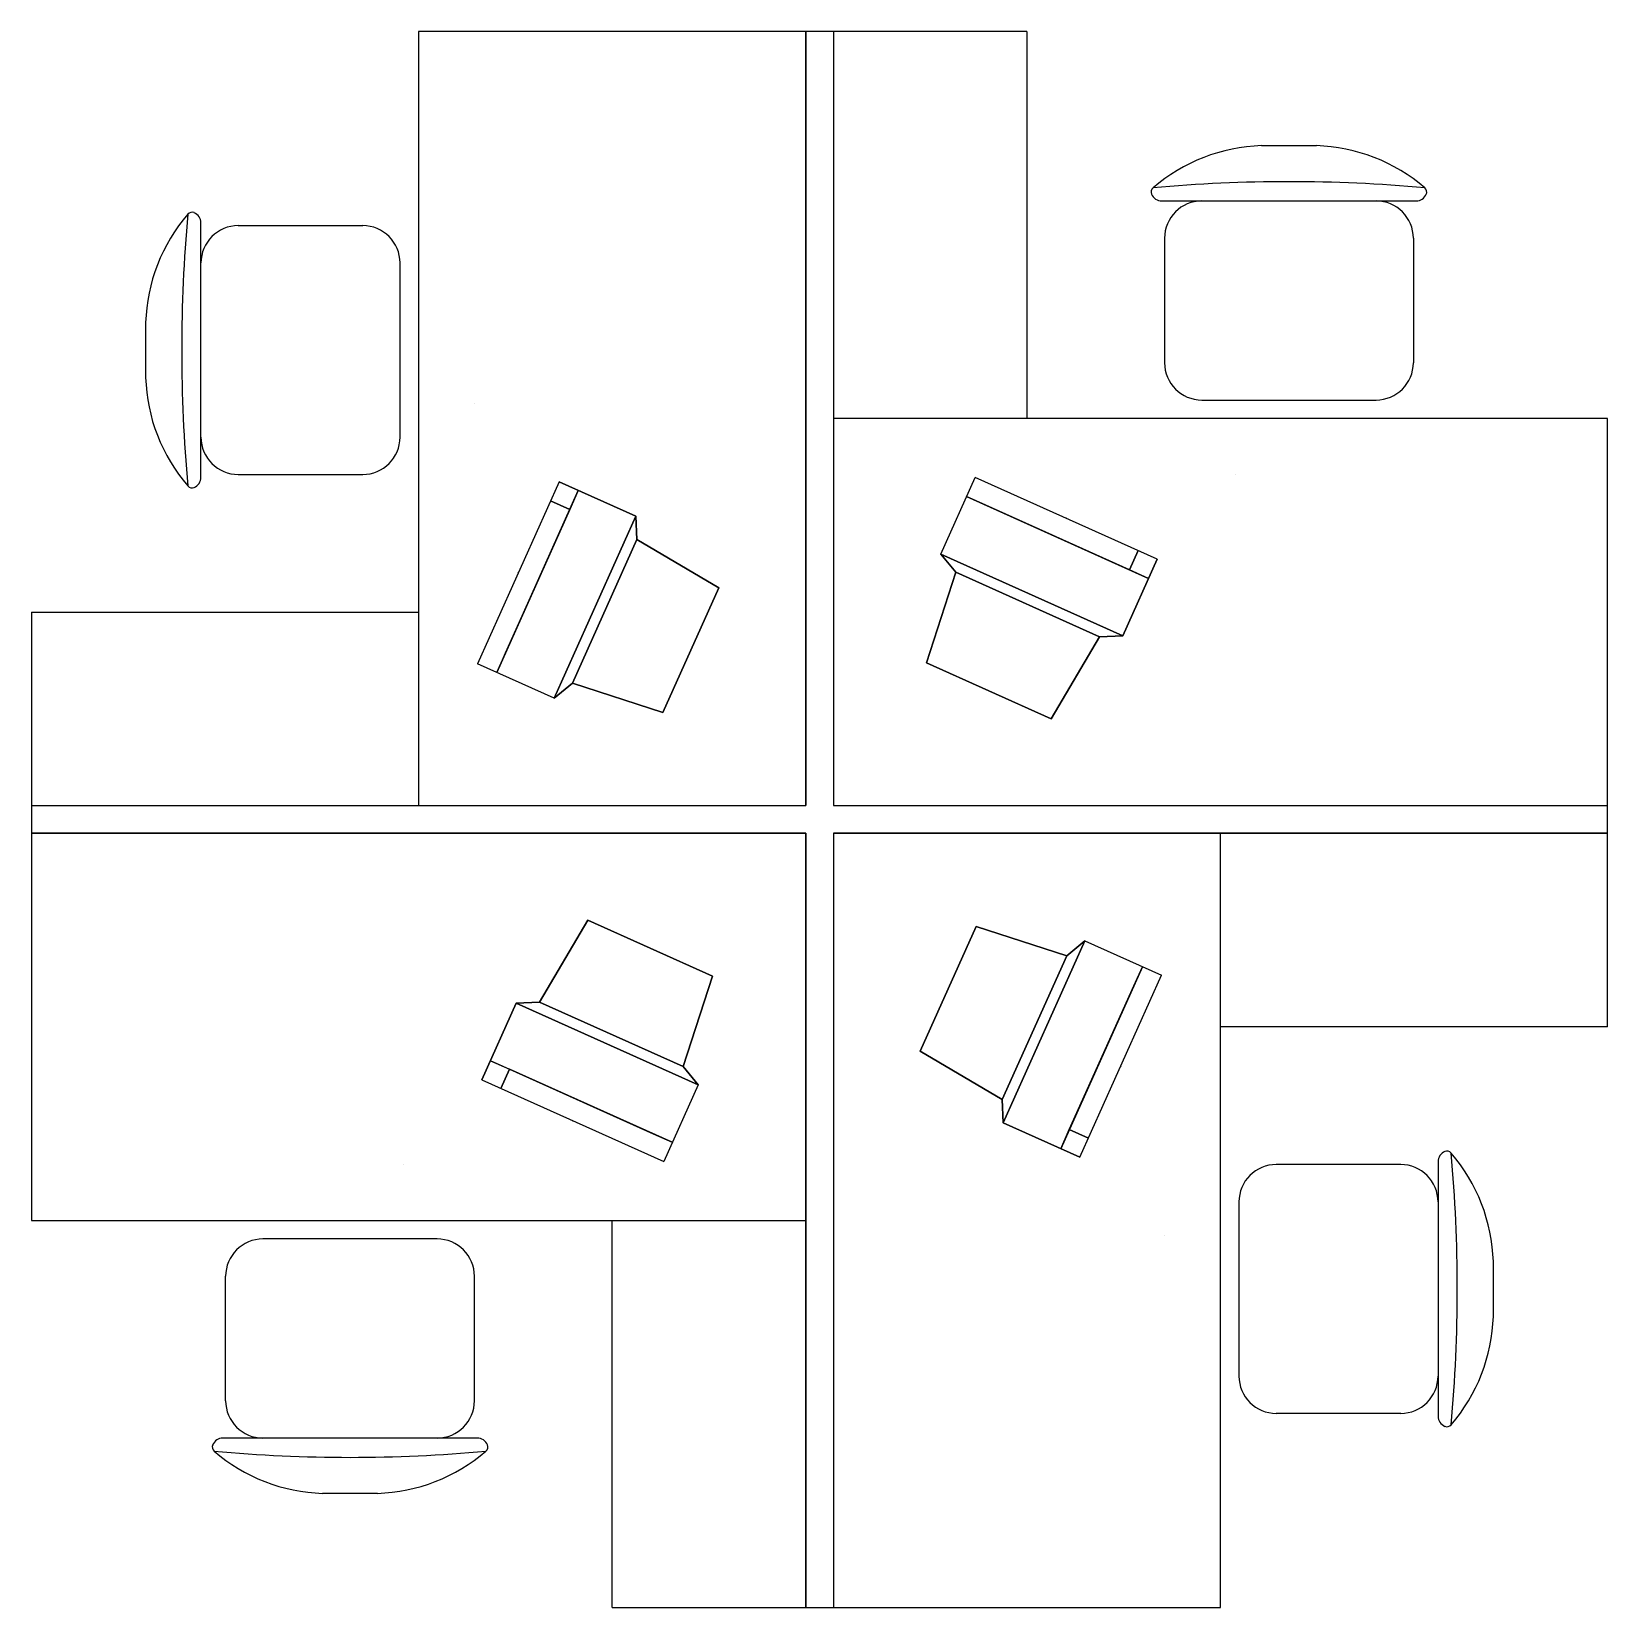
# Model space of a CAD drawing. Extents: x 7455 to 10305, y 35592 to 38442.
import ezdxf

# ---------------------------------------------------------------- set-up
doc = ezdxf.new("R2010")
doc.units = 0
doc.header["$LTSCALE"] = 20
doc.header["$MEASUREMENT"] = 0
for name, color, linetype in [('2', 4, 'CONTINUOUS'), ('3', 2, 'CONTINUOUS'), ('4', 5, 'CONTINUOUS')]:
    doc.layers.add(name, color=color, linetype=linetype)

msp = doc.modelspace()

# ---------------------------------------------------------------- linework, layer by layer
at = {"layer": '2'}
for p, q in [((9255.5, 38441.8), (8155.5, 38441.8)), ((8155.5, 38441.8), (8155.5, 37041.8)), ((8855.5, 37041.8), (8855.5, 38441.8)), ((8905.5, 38441.8), (8905.5, 37041.8)), ((9255.5, 38441.8), (9255.5, 37741.8)), ((9679.9, 38235.4), (9779, 38235.4)), ((9499.4, 38135.4), (9959.4, 38135.4)), ((7761.9, 37635.7), (7761.9, 38095.7)), ((7829.4, 38090.7), (8054.4, 38090.7)), ((9504.4, 38067.9), (9504.4, 37842.9)), ((9954.4, 38067.9), (9954.4, 37842.9)), ((8121.9, 37708.2), (8121.9, 38023.2)), ((7661.9, 37816.2), (7661.9, 37915.3)), ((9571.9, 37775.4), (9886.9, 37775.4)), ((10305.5, 37741.8), (8905.5, 37741.8)), ((10305.5, 36641.8), (10305.5, 37741.8)), ((7829.4, 37640.7), (8054.4, 37640.7)), ((7455.5, 37391.8), (7455.5, 36291.8)), ((7455.5, 37391.8), (8155.5, 37391.8)), ((7455.5, 37041.8), (8855.5, 37041.8)), ((8905.5, 37041.8), (10305.5, 37041.8)), ((8855.5, 36991.8), (7455.5, 36991.8)), ((8855.5, 35591.8), (8855.5, 36991.8)), ((8905.5, 36991.8), (8905.5, 35591.8)), ((10305.5, 36991.8), (8905.5, 36991.8)), ((9605.5, 35591.8), (9605.5, 36991.8)), ((10305.5, 36641.8), (9605.5, 36641.8)), ((9999, 36397.8), (9999, 35937.8)), ((9931.5, 36392.8), (9706.5, 36392.8)), ((9639, 36325.3), (9639, 36010.3)), ((7455.5, 36291.8), (8855.5, 36291.8)), ((8505.5, 35591.8), (8505.5, 36291.8)), ((8189, 36258.2), (7874, 36258.2)), ((10099, 36217.4), (10099, 36118.2)), ((7806.5, 35965.7), (7806.5, 36190.7)), ((8256.5, 35965.7), (8256.5, 36190.7)), ((9931.5, 35942.8), (9706.5, 35942.8)), ((8261.5, 35898.2), (7801.5, 35898.2)), ((8081.1, 35798.2), (7981.9, 35798.2)), ((8505.5, 35591.8), (9605.5, 35591.8))]:
    msp.add_line(p, q, dxfattribs=at)
at = {"layer": '2', "linetype": 'BYBLOCK', "ltscale": 2}
for p, q in [((8855.5, 38441.8), (8855.5, 37041.8)), ((8905.5, 38441.8), (8905.5, 37041.8)), ((7455.5, 37041.8), (8855.5, 37041.8)), ((8905.5, 37041.8), (10305.5, 37041.8)), ((7455.5, 36991.8), (8855.5, 36991.8)), ((8855.5, 36991.8), (8855.5, 35591.8)), ((8905.5, 36991.8), (8905.5, 35591.8)), ((8905.5, 36991.8), (10305.5, 36991.8))]:
    msp.add_line(p, q, dxfattribs=at)
at = {"layer": '2'}
for centre, radius, start, end in [((9689.6, 37919.9), 315.6, 91.7651, 130.7265), ((9769.3, 37919.9), 315.6, 49.2735, 88.2349), ((9729.4, 35457.5), 2712.7, 84.8023, 95.1977), ((9490.2, 38151.5), 10, 130.7265, 202.67), ((9499.4, 38155.4), 20, 202.67, 270), ((9571.9, 38067.9), 67.5, 90, 180), ((9886.9, 38067.9), 67.5, 0, 90), ((9959.4, 38155.4), 20, 270, 337.33), ((9968.7, 38151.5), 10, 337.33, 49.2735), ((7977.3, 37905.6), 315.6, 139.2735, 178.2349), ((10439.7, 37865.7), 2712.7, 174.8023, 185.1977), ((7745.7, 38105), 10, 67.33, 139.2735), ((7741.9, 38095.7), 20, 0, 67.33), ((7829.4, 38023.2), 67.5, 90, 180), ((8054.4, 38023.2), 67.5, 0, 90), ((9571.9, 37842.9), 67.5, 180, 270), ((9571.9, 37842.9), 67.5, 180, 270), ((9886.9, 37842.9), 67.5, 270, 0), ((7977.3, 37825.9), 315.6, 181.7651, 220.7265), ((7829.4, 37708.2), 67.5, 180, 270), ((8054.4, 37708.2), 67.5, 270, 0), ((8054.4, 37708.2), 67.5, 270, 0), ((7741.9, 37635.7), 20, 292.67, 0), ((7745.7, 37626.5), 10, 220.7265, 292.67), ((10019, 36397.8), 20, 112.67, 180), ((10015.2, 36407), 10, 40.7265, 112.67), ((7321.2, 36167.8), 2712.7, 354.8023, 5.1977), ((9783.6, 36207.6), 315.6, 1.7651, 40.7265), ((9706.5, 36325.3), 67.5, 90, 180), ((9706.5, 36325.3), 67.5, 90, 180), ((9931.5, 36325.3), 67.5, 0, 90), ((7874, 36190.7), 67.5, 90, 180), ((8189, 36190.7), 67.5, 0, 90), ((8189, 36190.7), 67.5, 0, 90), ((9783.6, 36128), 315.6, 319.2735, 358.2349), ((9706.5, 36010.3), 67.5, 180, 270), ((9931.5, 36010.3), 67.5, 270, 0), ((7874, 35965.7), 67.5, 180, 270), ((8189, 35965.7), 67.5, 270, 0), ((10019, 35937.8), 20, 180, 247.33), ((10015.2, 35928.6), 10, 247.33, 319.2735), ((7792.3, 35882.1), 10, 157.33, 229.2735), ((7801.5, 35878.2), 20, 90, 157.33), ((8261.5, 35878.2), 20, 22.67, 90), ((8270.7, 35882.1), 10, 310.7265, 22.67), ((8031.5, 38576), 2712.7, 264.8023, 275.1977), ((7991.6, 36113.6), 315.6, 229.2735, 268.2349), ((8071.3, 36113.6), 315.6, 271.7651, 310.7265)]:
    msp.add_arc(centre, radius, start, end, dxfattribs=at)
at = {"layer": '3', "color": 2}
for points, invisible_edges in [([(8409.7, 37627.6), (8262, 37298.4), (8409.7, 37627.6)], 14), ([(8409.7, 37627.6), (8409.7, 37627.6, 341.8), (8394.1, 37592.9, 38)], 14), ([(8394.1, 37592.9, 303.8), (8394.1, 37592.9, 38), (8409.7, 37627.6, 341.8)], 14), ([(8400.6, 37236.3), (8548.3, 37565.4), (8409.7, 37627.6)], 12), ([(8409.7, 37627.6, 341.8), (8409.7, 37627.6), (8548.3, 37565.4, 341.8)], 2), ([(8548.3, 37565.4), (8548.3, 37565.4, 341.8), (8409.7, 37627.6)], 2), ([(9100, 37496.6, 341.8), (9100, 37496.6), (9162.1, 37635.2)], 12), ([(9491.3, 37487.6), (9162.1, 37635.2), (9491.3, 37487.6)], 14), ([(8394.1, 37592.9, 303.8), (8428.8, 37577.4, 303.8), (8394.1, 37592.9, 38)], 2), ([(8428.8, 37577.4, 38), (8394.1, 37592.9, 38), (8428.8, 37577.4, 303.8)], 2), ([(8550, 37523, 57), (8548.3, 37565.4), (8400.6, 37236.3)], 12), ([(8548.3, 37565.4, 341.8), (8550, 37523, 284.8), (8400.6, 37236.3, 341.8)], 2), ([(8550, 37523, 57), (8550, 37523, 284.8), (8548.3, 37565.4, 341.8)], 12), ([(8548.3, 37565.4, 341.8), (8548.3, 37565.4), (8550, 37523, 57)], 12), ([(8400.6, 37236.3), (8433.5, 37263.1, 57), (8550, 37523, 57)], 12), ([(8433.5, 37263.1, 284.8), (8400.6, 37236.3, 341.8), (8550, 37523, 284.8)], 2), ([(8698.2, 37435.7, 94.9), (8550, 37523, 57), (8433.5, 37263.1, 57)], 12), ([(8550, 37523, 284.8), (8698.2, 37435.7, 246.8), (8433.5, 37263.1, 284.8)], 2), ([(8550, 37523, 284.8), (8550, 37523, 57), (8698.2, 37435.7, 246.8)], 2), ([(8698.2, 37435.7, 94.9), (8698.2, 37435.7, 246.8), (8550, 37523, 57)], 2), ([(9100, 37496.6), (9100, 37496.6, 341.8), (9126.8, 37463.8, 284.8)], 12), ([(9126.8, 37463.8, 284.8), (9126.8, 37463.8, 57), (9100, 37496.6)], 12), ([(9100, 37496.6), (9126.8, 37463.8, 57), (9386.7, 37347.2, 57)], 12), ([(9386.7, 37347.2, 57), (9429.1, 37349), (9100, 37496.6)], 12), ([(9100, 37496.6), (9429.1, 37349), (9491.3, 37487.6)], 12), ([(9126.8, 37463.8, 284.8), (9100, 37496.6, 341.8), (9386.7, 37347.2, 284.8)], 2), ([(9429.1, 37349, 341.8), (9386.7, 37347.2, 284.8), (9100, 37496.6, 341.8)], 2), ([(9491.3, 37487.6, 341.8), (9491.3, 37487.6), (9429.1, 37349, 341.8)], 2), ([(9429.1, 37349), (9429.1, 37349, 341.8), (9491.3, 37487.6)], 2), ([(9456.6, 37503.1, 303.8), (9441.1, 37468.5, 303.8), (9456.6, 37503.1, 38)], 2), ([(9441.1, 37468.5, 38), (9456.6, 37503.1, 38), (9441.1, 37468.5, 303.8)], 2), ([(9491.3, 37487.6), (9491.3, 37487.6, 341.8), (9456.6, 37503.1, 38)], 14), ([(9456.6, 37503.1, 303.8), (9456.6, 37503.1, 38), (9491.3, 37487.6, 341.8)], 14), ([(9126.8, 37463.8, 57), (9126.8, 37463.8, 284.8), (9074.2, 37300.1, 94.9)], 2), ([(9074.2, 37300.1, 246.8), (9074.2, 37300.1, 94.9), (9126.8, 37463.8, 284.8)], 2), ([(9126.8, 37463.8, 57), (9074.2, 37300.1, 94.9), (9299.4, 37199.1, 94.9)], 12), ([(9074.2, 37300.1, 246.8), (9126.8, 37463.8, 284.8), (9299.4, 37199.1, 246.8)], 2), ([(9299.4, 37199.1, 94.9), (9386.7, 37347.2, 57), (9126.8, 37463.8, 57)], 12), ([(9386.7, 37347.2, 284.8), (9299.4, 37199.1, 246.8), (9126.8, 37463.8, 284.8)], 2), ([(8433.5, 37263.1, 57), (8597.2, 37210.5, 94.9), (8698.2, 37435.7, 94.9)], 12), ([(8597.2, 37210.5, 246.8), (8433.5, 37263.1, 284.8), (8698.2, 37435.7, 246.8)], 2), ([(8597.2, 37210.5, 94.9), (8597.2, 37210.5, 246.8), (8698.2, 37435.7, 246.8)], 12), ([(8698.2, 37435.7, 246.8), (8698.2, 37435.7, 94.9), (8597.2, 37210.5, 94.9)], 12), ([(9386.7, 37347.2, 284.8), (9386.7, 37347.2, 57), (9299.4, 37199.1, 246.8)], 2), ([(9299.4, 37199.1, 94.9), (9299.4, 37199.1, 246.8), (9386.7, 37347.2, 57)], 2), ([(9386.7, 37347.2, 57), (9386.7, 37347.2, 284.8), (9429.1, 37349, 341.8)], 12), ([(9429.1, 37349, 341.8), (9429.1, 37349), (9386.7, 37347.2, 57)], 12), ([(8400.6, 37236.3, 341.8), (8400.6, 37236.3), (8262, 37298.4)], 12), ([(9074.2, 37300.1, 94.9), (9074.2, 37300.1, 246.8), (9299.4, 37199.1, 246.8)], 12), ([(9299.4, 37199.1, 246.8), (9299.4, 37199.1, 94.9), (9074.2, 37300.1, 94.9)], 12), ([(8400.6, 37236.3), (8400.6, 37236.3, 341.8), (8433.5, 37263.1, 284.8)], 12), ([(8433.5, 37263.1, 284.8), (8433.5, 37263.1, 57), (8400.6, 37236.3)], 12), ([(8433.5, 37263.1, 57), (8433.5, 37263.1, 284.8), (8597.2, 37210.5, 94.9)], 2), ([(8597.2, 37210.5, 246.8), (8597.2, 37210.5, 94.9), (8433.5, 37263.1, 284.8)], 2), ([(8374.2, 36686.4, 284.8), (8374.2, 36686.4, 57), (8461.5, 36834.5, 246.8)], 2), ([(8461.5, 36834.5, 94.9), (8461.5, 36834.5, 246.8), (8374.2, 36686.4, 57)], 2), ([(8461.5, 36834.5, 94.9), (8374.2, 36686.4, 57), (8634.1, 36569.8, 57)], 12), ([(8374.2, 36686.4, 284.8), (8461.5, 36834.5, 246.8), (8634.1, 36569.8, 284.8)], 2), ([(8686.7, 36733.5, 94.9), (8686.7, 36733.5, 246.8), (8461.5, 36834.5, 246.8)], 12), ([(8461.5, 36834.5, 246.8), (8461.5, 36834.5, 94.9), (8686.7, 36733.5, 94.9)], 12), ([(8634.1, 36569.8, 57), (8686.7, 36733.5, 94.9), (8461.5, 36834.5, 94.9)], 12), ([(8686.7, 36733.5, 246.8), (8634.1, 36569.8, 284.8), (8461.5, 36834.5, 246.8)], 2), ([(9163.8, 36823, 94.9), (9163.8, 36823, 246.8), (9062.8, 36597.8, 246.8)], 12), ([(9062.8, 36597.8, 246.8), (9062.8, 36597.8, 94.9), (9163.8, 36823, 94.9)], 12), ([(9327.5, 36770.4, 57), (9163.8, 36823, 94.9), (9062.8, 36597.8, 94.9)], 12), ([(9163.8, 36823, 246.8), (9327.5, 36770.4, 284.8), (9062.8, 36597.8, 246.8)], 2), ([(9327.5, 36770.4, 57), (9327.5, 36770.4, 284.8), (9163.8, 36823, 94.9)], 2), ([(9163.8, 36823, 246.8), (9163.8, 36823, 94.9), (9327.5, 36770.4, 284.8)], 2), ([(9360.3, 36797.3), (9327.5, 36770.4, 57), (9210.9, 36510.6, 57)], 12), ([(9210.9, 36510.6, 57), (9212.7, 36468.1), (9360.3, 36797.3)], 12), ([(9327.5, 36770.4, 284.8), (9360.3, 36797.3, 341.8), (9210.9, 36510.6, 284.8)], 2), ([(9212.7, 36468.1, 341.8), (9210.9, 36510.6, 284.8), (9360.3, 36797.3, 341.8)], 2), ([(9360.3, 36797.3), (9212.7, 36468.1), (9351.3, 36406)], 12), ([(9360.3, 36797.3), (9360.3, 36797.3, 341.8), (9327.5, 36770.4, 284.8)], 12), ([(9327.5, 36770.4, 284.8), (9327.5, 36770.4, 57), (9360.3, 36797.3)], 12), ([(9360.3, 36797.3, 341.8), (9360.3, 36797.3), (9498.9, 36735.1)], 12), ([(9062.8, 36597.8, 94.9), (9210.9, 36510.6, 57), (9327.5, 36770.4, 57)], 12), ([(9210.9, 36510.6, 284.8), (9062.8, 36597.8, 246.8), (9327.5, 36770.4, 284.8)], 2), ([(8634.1, 36569.8, 57), (8634.1, 36569.8, 284.8), (8686.7, 36733.5, 94.9)], 2), ([(8686.7, 36733.5, 246.8), (8686.7, 36733.5, 94.9), (8634.1, 36569.8, 284.8)], 2), ([(9351.3, 36406), (9498.9, 36735.1), (9351.3, 36406)], 14), ([(8269.7, 36546, 341.8), (8269.7, 36546), (8331.8, 36684.6, 341.8)], 2), ([(8331.8, 36684.6), (8331.8, 36684.6, 341.8), (8269.7, 36546)], 2), ([(8661, 36536.9), (8331.8, 36684.6), (8269.7, 36546)], 12), ([(8374.2, 36686.4, 57), (8374.2, 36686.4, 284.8), (8331.8, 36684.6, 341.8)], 12), ([(8331.8, 36684.6, 341.8), (8331.8, 36684.6), (8374.2, 36686.4, 57)], 12), ([(8374.2, 36686.4, 57), (8331.8, 36684.6), (8661, 36536.9)], 12), ([(8331.8, 36684.6, 341.8), (8374.2, 36686.4, 284.8), (8661, 36536.9, 341.8)], 2), ([(8661, 36536.9), (8634.1, 36569.8, 57), (8374.2, 36686.4, 57)], 12), ([(8634.1, 36569.8, 284.8), (8661, 36536.9, 341.8), (8374.2, 36686.4, 284.8)], 2), ([(9210.9, 36510.6, 284.8), (9210.9, 36510.6, 57), (9062.8, 36597.8, 246.8)], 2), ([(9062.8, 36597.8, 94.9), (9062.8, 36597.8, 246.8), (9210.9, 36510.6, 57)], 2), ([(8661, 36536.9), (8661, 36536.9, 341.8), (8634.1, 36569.8, 284.8)], 12), ([(8634.1, 36569.8, 284.8), (8634.1, 36569.8, 57), (8661, 36536.9)], 12), ([(8269.7, 36546), (8269.7, 36546, 341.8), (8304.3, 36530.4, 38)], 14), ([(8304.3, 36530.4, 303.8), (8304.3, 36530.4, 38), (8269.7, 36546, 341.8)], 14), ([(8269.7, 36546), (8598.8, 36398.3), (8269.7, 36546)], 14), ([(8304.3, 36530.4, 303.8), (8319.8, 36565.1, 303.8), (8304.3, 36530.4, 38)], 2), ([(8319.8, 36565.1, 38), (8304.3, 36530.4, 38), (8319.8, 36565.1, 303.8)], 2), ([(8661, 36536.9, 341.8), (8661, 36536.9), (8598.8, 36398.3)], 12), ([(9210.9, 36510.6, 57), (9210.9, 36510.6, 284.8), (9212.7, 36468.1, 341.8)], 12), ([(9212.7, 36468.1, 341.8), (9212.7, 36468.1), (9210.9, 36510.6, 57)], 12), ([(9351.3, 36406, 341.8), (9351.3, 36406), (9212.7, 36468.1, 341.8)], 2), ([(9212.7, 36468.1), (9212.7, 36468.1, 341.8), (9351.3, 36406)], 2), ([(9366.8, 36440.6, 303.8), (9332.2, 36456.2, 303.8), (9366.8, 36440.6, 38)], 2), ([(9332.2, 36456.2, 38), (9366.8, 36440.6, 38), (9332.2, 36456.2, 303.8)], 2), ([(9351.3, 36406), (9351.3, 36406, 341.8), (9366.8, 36440.6, 38)], 14), ([(9366.8, 36440.6, 303.8), (9366.8, 36440.6, 38), (9351.3, 36406, 341.8)], 14)]:
    msp.add_3dface(points, dxfattribs=dict(at, invisible_edges=invisible_edges))
at = {"layer": '4'}
for points in [[(8257.1, 37768.6), (8257.1, 37768.6), (8257.1, 37768.6), (8257.1, 37768.6)], [(9632.3, 37640.2), (9632.3, 37640.2), (9632.3, 37640.2), (9632.3, 37640.2)], [(8128.6, 36393.4), (8128.6, 36393.4), (8128.6, 36393.4), (8128.6, 36393.4)], [(9503.9, 36264.9), (9503.9, 36264.9), (9503.9, 36264.9), (9503.9, 36264.9)]]:
    msp.add_lwpolyline(points, close=True, dxfattribs=at)

# ---------------------------------------------------------------- texts
at = {"layer": '3', "color": 2, "oblique": -180, "text_generation_flag": 4, "width": 0.8, "flags": 9}
for tag, p, s, rotation in [('XSIZE', (9326.7, 37561.4), '229', 65.8393), ('ZSIZE', (9326.7, 37561.4), '229', 65.8393), ('YSIZE', (9326.7, 37561.4), '241', 65.8393), ('XSIZE', (8335.9, 37463), '229', 155.8393), ('YSIZE', (8335.9, 37463), '241', 155.8393), ('ZSIZE', (8335.9, 37463), '229', 155.8393), ('XSIZE', (9425.1, 36570.5), '229', 335.8393), ('ZSIZE', (9425.1, 36570.5), '229', 335.8393), ('YSIZE', (9425.1, 36570.5), '241', 335.8393), ('XSIZE', (8434.2, 36472.2), '229', 245.8393), ('YSIZE', (8434.2, 36472.2), '241', 245.8393), ('ZSIZE', (8434.2, 36472.2), '229', 245.8393)]:
    msp.add_attdef(tag, p, s, height=0.748, rotation=rotation, dxfattribs=at)

# ---------------------------------------------------------------- meshes
at = {"layer": '3', "color": 2}
mesh = msp.add_polyface(dxfattribs=at)
corners = [(8428.8, 37577.4, 303.8), (8312.2, 37317.5, 303.8), (8296.7, 37282.9), (8444.3, 37612, 341.8)]
mesh.append_faces([[corners[k] for k in face] for face in [(0, 1, 2), (2, 3, 0)]], dxfattribs={"vtx2": -1, "color": 2})
mesh = msp.add_polyface(dxfattribs=at)
corners = [(9441.1, 37468.5, 303.8), (9181.2, 37585, 303.8), (9146.6, 37600.6), (9475.7, 37452.9, 341.8)]
mesh.append_faces([[corners[k] for k in face] for face in [(0, 1, 2), (2, 3, 0)]], dxfattribs={"vtx2": -1, "color": 2})
mesh = msp.add_polyface(dxfattribs=at)
corners = [(9332.2, 36456.2, 303.8), (9448.7, 36716, 303.8), (9464.3, 36750.6), (9316.6, 36421.5, 341.8)]
mesh.append_faces([[corners[k] for k in face] for face in [(0, 1, 2), (2, 3, 0)]], dxfattribs={"vtx2": -1, "color": 2})
mesh = msp.add_polyface(dxfattribs=at)
corners = [(8319.8, 36565.1, 303.8), (8579.7, 36448.5, 303.8), (8614.3, 36433), (8285.2, 36580.6, 341.8)]
mesh.append_faces([[corners[k] for k in face] for face in [(0, 1, 2), (2, 3, 0)]], dxfattribs={"vtx2": -1, "color": 2})

doc.saveas('drawing.dxf')
